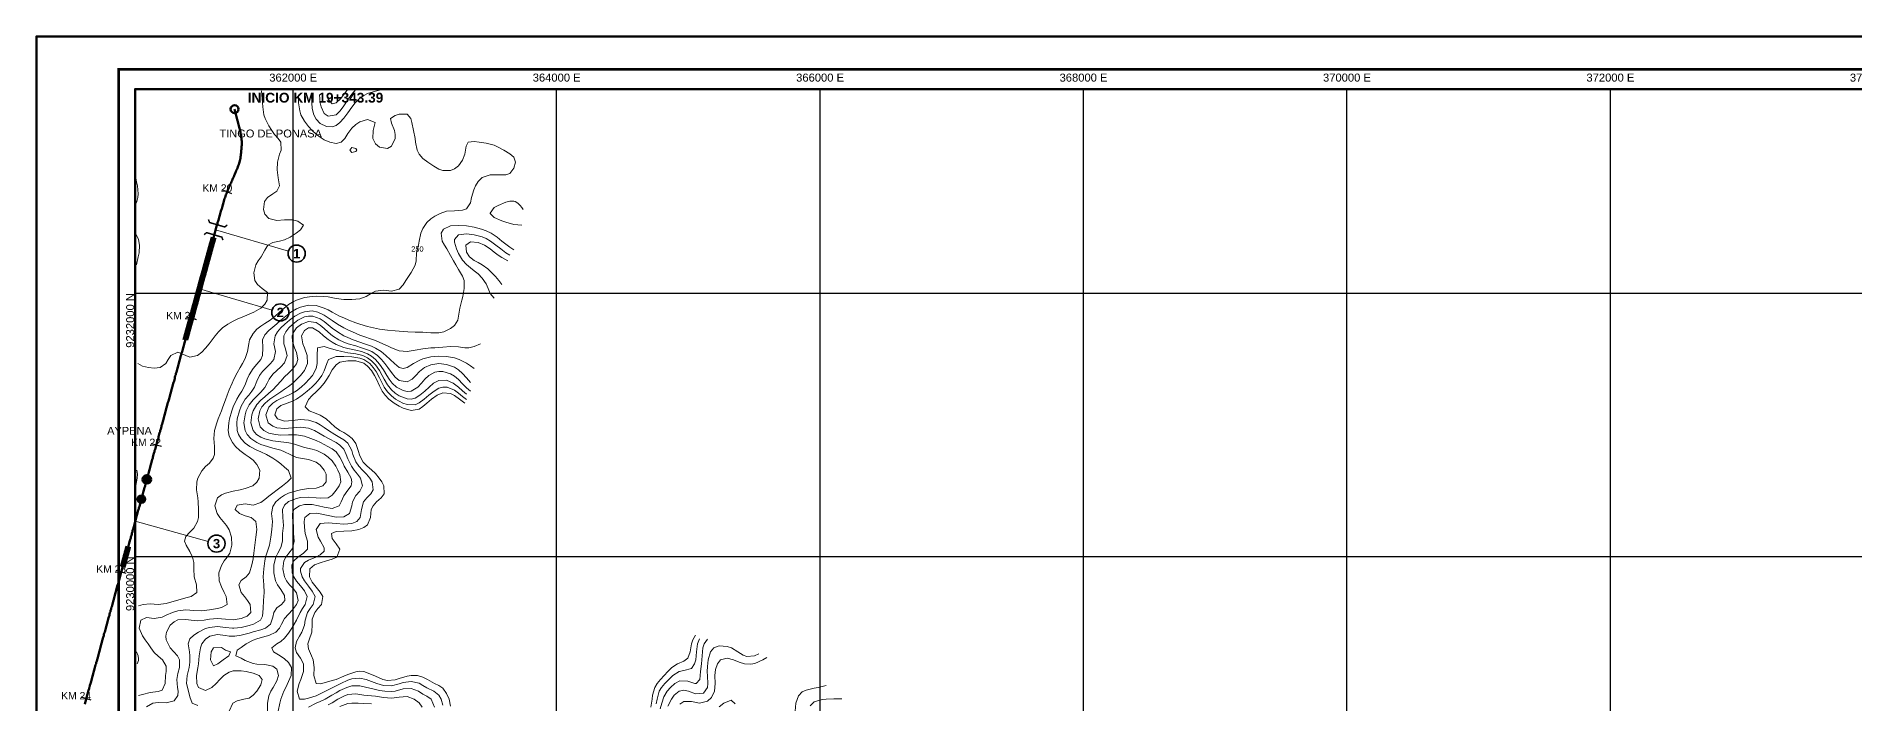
# Model space of a CAD drawing. Header units: metres. Extents: x 360050 to 393690, y 9180000 to 9233950.
# Drawn here: x 360050 to 373854, y 9228881 to 9233950 of the extents above; entities that cross this region are included whole.
import ezdxf
from ezdxf.enums import TextEntityAlignment as Align

# ---------------------------------------------------------------- set-up
doc = ezdxf.new("R2010")
doc.units = ezdxf.units.M
doc.header["$LTSCALE"] = 0.25
for name, color, linetype in [('CUADRICULA', 9, 'CONTINUOUS'), ('LOCALIDADES', 7, 'CONTINUOUS'), ('PROGRESIVAS', 5, 'CONTINUOUS'), ('TEXTOS', 7, 'CONTINUOUS')]:
    doc.layers.add(name, color=color, linetype=linetype)
for name, color, linetype, lineweight in [('CURVAS', 9, 'CONTINUOUS', 9), ('CURVAS-MAESTRAS', 8, 'CONTINUOUS', 18), ('EJE-VIA', 5, 'CONTINUOUS', 60), ('LLAMADAS', 30, 'CONTINUOUS', 18), ('MARCO', 7, 'CONTINUOUS', 50), ('TITULOS', 160, 'CONTINUOUS', 35)]:
    doc.layers.add(name, color=color, linetype=linetype, lineweight=lineweight)
for name, color, linetype, lineweight, true_color in [('R-EROSION', 6, 'CONTINUOUS', 100, 0xdc00dc), ('R-INUNDACION', 150, 'CONTINUOUS', 100, 0x286edc), ('R-PREDIOS', 30, 'CONTINUOUS', 100, 0xe68200)]:
    doc.layers.add(name, color=color, linetype=linetype, lineweight=lineweight, true_color=true_color)
doc.layers.add('R-INTERFERENCIAS', color=3, linetype='CONTINUOUS', true_color=0x00c800)
doc.layers.add('R-PUENTES', color=1, linetype='CONTINUOUS', true_color=0xe60000)
doc.styles.get("Standard").update_dxf_attribs({"font": 'arial.ttf'})
doc.styles.add('TITULOS', font='arialbd.ttf')

msp = doc.modelspace()

# ---------------------------------------------------------------- hatches: boundary and pattern name
at = {"layer": 'R-INTERFERENCIAS'}
h = msp.add_hatch(color=256, dxfattribs=at)
edge = h.paths.add_edge_path()
edge.add_arc((360847, 9230435), 32.5, 0, 360)
at = {"layer": 'R-INUNDACION'}
h = msp.add_hatch(color=256, dxfattribs=at)
edge = h.paths.add_edge_path()
edge.add_arc((360889, 9230585), 32.5, 0, 360)

# ---------------------------------------------------------------- linework, layer by layer
at = {"layer": 'CUADRICULA'}
for p, q in [((362000, 9223300), (362000, 9233550)), ((364000, 9223300), (364000, 9233550)), ((366000, 9223300), (366000, 9233550)), ((368000, 9223300), (368000, 9233550)), ((370000, 9223300), (370000, 9233550)), ((372000, 9223300), (372000, 9233550)), ((360800, 9232000), (375100, 9232000)), ((360800, 9230000), (375100, 9230000))]:
    msp.add_line(p, q, dxfattribs=at)
at = {"layer": 'CURVAS'}
for points in [[(360820, 9231465), (360855, 9231446), (360902, 9231435), (360945, 9231429), (360990, 9231435), (361033, 9231465), (361051, 9231495), (361070, 9231525), (361125, 9231551), (361185, 9231526), (361215, 9231512), (361273, 9231525), (361305, 9231550), (361335, 9231582), (361361, 9231615), (361384, 9231645), (361408, 9231675), (361434, 9231705), (361464, 9231735), (361504, 9231765), (361545, 9231787), (361575, 9231801), (361631, 9231825), (361665, 9231841), (361701, 9231855), (361753, 9231885), (361784, 9231915), (361801, 9231945), (361804, 9232005), (361765, 9232035), (361728, 9232065), (361709, 9232095), (361700, 9232155), (361717, 9232215), (361735, 9232245), (361757, 9232275), (361785, 9232327), (361807, 9232365), (361845, 9232384), (361896, 9232395), (361935, 9232404), (361978, 9232425), (362023, 9232455), (362055, 9232480), (362077, 9232515), (362035, 9232545), (361995, 9232556), (361935, 9232557), (361875, 9232550), (361815, 9232566), (361785, 9232600), (361774, 9232635), (361782, 9232695), (361804, 9232725), (361845, 9232754), (361875, 9232774), (361896, 9232815), (361885, 9232875), (361877, 9232935), (361881, 9232995), (361896, 9233055), (361908, 9233085), (361907, 9233145), (361885, 9233175), (361859, 9233205), (361837, 9233235), (361815, 9233270), (361787, 9233325), (361776, 9233355), (361769, 9233415), (361764, 9233475), (361759, 9233535)], [(362655, 9233542), (362625, 9233533), (362565, 9233515), (362535, 9233501), (362500, 9233475), (362471, 9233445), (362445, 9233413), (362415, 9233369), (362385, 9233329), (362355, 9233296), (362325, 9233273), (362295, 9233262), (362253, 9233265), (362205, 9233289), (362175, 9233322), (362157, 9233355), (362145, 9233402), (362141, 9233445), (362138, 9233505)], [(362475, 9233546), (362445, 9233511), (362420, 9233475), (362400, 9233445), (362380, 9233415), (362355, 9233382), (362325, 9233355), (362265, 9233344), (362235, 9233365), (362211, 9233415), (362205, 9233446), (362199, 9233505)], [(362415, 9233549), (362385, 9233509), (362359, 9233475), (362327, 9233445), (362295, 9233438), (362265, 9233473), (362258, 9233505)], [(360805, 9232875), (360811, 9232845), (360817, 9232815), (360821, 9232785), (360822, 9232755), (360820, 9232725), (360813, 9232695), (360801, 9232665)], [(360825, 9228943), (360855, 9228952), (360915, 9228967), (360975, 9228973), (361005, 9228984), (361027, 9229035), (361031, 9229095), (361035, 9229125), (361035, 9229166), (361008, 9229215), (360975, 9229242), (360945, 9229271), (360918, 9229305), (360898, 9229335), (360877, 9229365), (360855, 9229396), (360831, 9229455), (360844, 9229515), (360885, 9229535), (360945, 9229528), (361005, 9229539), (361035, 9229553), (361083, 9229575), (361125, 9229587), (361185, 9229593), (361245, 9229589), (361305, 9229587), (361365, 9229594), (361425, 9229604), (361455, 9229612), (361499, 9229635), (361490, 9229695), (361475, 9229725), (361455, 9229769), (361437, 9229815), (361435, 9229875), (361455, 9229931), (361477, 9229965), (361499, 9229995), (361518, 9230025), (361534, 9230085), (361531, 9230145), (361515, 9230201), (361494, 9230235), (361469, 9230265), (361443, 9230295), (361422, 9230325), (361404, 9230385), (361424, 9230445), (361455, 9230468), (361485, 9230480), (361545, 9230495), (361596, 9230505), (361635, 9230515), (361694, 9230535), (361725, 9230563), (361741, 9230595), (361746, 9230655), (361725, 9230699), (361695, 9230730), (361665, 9230753), (361634, 9230775), (361594, 9230805), (361562, 9230835), (361538, 9230865), (361515, 9230913), (361506, 9230955), (361510, 9231015), (361517, 9231045), (361535, 9231105), (361545, 9231135), (361572, 9231195), (361589, 9231225), (361609, 9231255), (361635, 9231303), (361651, 9231345), (361665, 9231378), (361695, 9231426), (361725, 9231461), (361753, 9231495), (361768, 9231525), (361769, 9231585), (361767, 9231645), (361785, 9231682), (361815, 9231715), (361845, 9231742), (361875, 9231767), (361907, 9231795), (361943, 9231825), (361983, 9231855), (362025, 9231880), (362055, 9231894), (362115, 9231908), (362175, 9231906), (362235, 9231886), (362265, 9231872), (362295, 9231855), (362352, 9231825), (362385, 9231811), (362421, 9231795), (362475, 9231774), (362505, 9231763), (362565, 9231745), (362609, 9231735), (362655, 9231727), (362715, 9231719), (362775, 9231713), (362835, 9231708), (362871, 9231705), (362925, 9231703), (362985, 9231702), (363045, 9231697), (363105, 9231697), (363143, 9231705), (363195, 9231730), (363225, 9231754), (363251, 9231795), (363255, 9231825), (363264, 9231885), (363281, 9231945), (363289, 9231975), (363299, 9232035), (363297, 9232095), (363285, 9232128), (363255, 9232180), (363234, 9232215), (363217, 9232245), (363195, 9232286), (363167, 9232335), (363148, 9232365), (363132, 9232395), (363123, 9232455), (363142, 9232485), (363195, 9232510), (363255, 9232514), (363315, 9232510), (363375, 9232500), (363430, 9232485), (363465, 9232473), (363503, 9232455), (363549, 9232425), (363585, 9232395), (363615, 9232371), (363645, 9232349), (363675, 9232329)], [(360802, 9232455), (360825, 9232407), (360834, 9232365), (360831, 9232305), (360824, 9232275), (360809, 9232215)], [(363525, 9231961), (363495, 9231996), (363481, 9232035), (363465, 9232070), (363435, 9232114), (363405, 9232145), (363375, 9232169), (363345, 9232191), (363315, 9232216), (363285, 9232251), (363255, 9232301), (363240, 9232335), (363225, 9232387), (363225, 9232407), (363255, 9232442), (363315, 9232449), (363375, 9232443), (363435, 9232428), (363465, 9232415), (363499, 9232395), (363538, 9232365), (363575, 9232335), (363615, 9232306), (363645, 9232288)], [(363585, 9232065), (363561, 9232095), (363536, 9232125), (363509, 9232155), (363477, 9232185), (363435, 9232215), (363405, 9232232), (363375, 9232248), (363339, 9232275), (363315, 9232310), (363310, 9232365), (363345, 9232388), (363405, 9232385), (363453, 9232365), (363495, 9232335), (363525, 9232310), (363555, 9232287), (363585, 9232269), (363630, 9232245)], [(360885, 9228858), (360933, 9228885), (360975, 9228891), (361035, 9228888), (361095, 9228902), (361125, 9228944), (361126, 9228975), (361121, 9229005), (361117, 9229065), (361125, 9229111), (361136, 9229155), (361136, 9229215), (361121, 9229245), (361094, 9229275), (361065, 9229306), (361036, 9229365), (361034, 9229395), (361038, 9229425), (361065, 9229477), (361095, 9229503), (361125, 9229517), (361185, 9229520), (361224, 9229515), (361275, 9229510), (361324, 9229515), (361365, 9229522), (361425, 9229528), (361485, 9229523), (361545, 9229519), (361605, 9229528), (361651, 9229545), (361679, 9229575), (361673, 9229635), (361654, 9229665), (361629, 9229695), (361604, 9229725), (361586, 9229785), (361605, 9229816), (361642, 9229845), (361667, 9229875), (361687, 9229935), (361695, 9229981), (361701, 9230025), (361709, 9230085), (361716, 9230145), (361724, 9230205), (361715, 9230265), (361681, 9230295), (361635, 9230309), (361593, 9230325), (361560, 9230355), (361575, 9230390), (361635, 9230400), (361695, 9230390), (361755, 9230409), (361785, 9230432), (361815, 9230457), (361845, 9230481), (361877, 9230505), (361918, 9230535), (361957, 9230565), (361984, 9230595), (361965, 9230653), (361935, 9230678), (361905, 9230702), (361875, 9230726), (361845, 9230747), (361796, 9230775), (361755, 9230793), (361725, 9230806), (361670, 9230835), (361635, 9230860), (361605, 9230892), (361584, 9230925), (361574, 9230955), (361571, 9231015), (361575, 9231045), (361591, 9231105), (361605, 9231142), (361635, 9231193), (361662, 9231225), (361687, 9231255), (361707, 9231285), (361725, 9231331), (361745, 9231375), (361766, 9231405), (361796, 9231435), (361828, 9231465), (361854, 9231495), (361866, 9231555), (361853, 9231615), (361862, 9231675), (361881, 9231705), (361907, 9231735), (361937, 9231765), (361971, 9231795), (362013, 9231825), (362055, 9231848), (362085, 9231858), (362145, 9231864), (362187, 9231855), (362235, 9231832), (362265, 9231812), (362295, 9231791), (362335, 9231765), (362385, 9231737), (362415, 9231722), (362451, 9231705), (362505, 9231681), (362535, 9231670), (362595, 9231650), (362625, 9231640), (362681, 9231615), (362715, 9231599), (362745, 9231584), (362805, 9231561), (362865, 9231556), (362925, 9231566), (362985, 9231577), (363045, 9231583), (363075, 9231585), (363135, 9231589), (363195, 9231593), (363255, 9231591), (363304, 9231585), (363333, 9231585), (363375, 9231595), (363421, 9231615)], [(361275, 9228868), (361233, 9228885), (361215, 9228934), (361204, 9228975), (361191, 9229035), (361195, 9229095), (361209, 9229155), (361215, 9229196), (361216, 9229245), (361212, 9229275), (361202, 9229335), (361215, 9229374), (361245, 9229402), (361281, 9229425), (361335, 9229451), (361365, 9229461), (361425, 9229468), (361485, 9229460), (361539, 9229455), (361548, 9229455), (361605, 9229461), (361665, 9229475), (361699, 9229485), (361752, 9229515), (361768, 9229545), (361773, 9229605), (361774, 9229665), (361780, 9229725), (361776, 9229785), (361773, 9229845), (361777, 9229905), (361784, 9229965), (361790, 9229995), (361810, 9230055), (361820, 9230085), (361829, 9230145), (361838, 9230205), (361844, 9230265), (361836, 9230325), (361845, 9230378), (361869, 9230415), (361904, 9230445), (361935, 9230464), (361965, 9230479), (362025, 9230499), (362055, 9230505), (362115, 9230515), (362175, 9230519), (362226, 9230535), (362251, 9230565), (362251, 9230625), (362235, 9230656), (362205, 9230692), (362175, 9230716), (362115, 9230736), (362055, 9230745), (362025, 9230752), (361976, 9230775), (361935, 9230795), (361905, 9230807), (361845, 9230823), (361806, 9230835), (361755, 9230851), (361723, 9230865), (361677, 9230895), (361650, 9230925), (361634, 9230955), (361625, 9231015), (361634, 9231075), (361644, 9231105), (361665, 9231150), (361695, 9231188), (361725, 9231217), (361755, 9231247), (361785, 9231283), (361803, 9231315), (361818, 9231345), (361845, 9231384), (361875, 9231413), (361905, 9231439), (361935, 9231470), (361953, 9231525), (361938, 9231585), (361929, 9231615), (361930, 9231675), (361944, 9231705), (361966, 9231735), (361996, 9231765), (362036, 9231795), (362085, 9231819), (362115, 9231825), (362148, 9231825), (362205, 9231804), (362235, 9231783), (362265, 9231758), (362295, 9231734), (362335, 9231705), (362385, 9231676), (362415, 9231663), (362456, 9231645), (362505, 9231628), (362542, 9231615), (362595, 9231597), (362625, 9231582), (362667, 9231555), (362704, 9231525), (362737, 9231495), (362768, 9231465), (362804, 9231435), (362835, 9231427), (362866, 9231435), (362913, 9231465), (362955, 9231488), (362985, 9231500), (363045, 9231516), (363105, 9231521), (363165, 9231519), (363225, 9231508), (363260, 9231495), (363315, 9231467), (363345, 9231448), (363375, 9231426)], [(361515, 9228825), (361541, 9228885), (361575, 9228903), (361626, 9228915), (361665, 9228924), (361696, 9228945), (361725, 9228976), (361755, 9229024), (361764, 9229065), (361742, 9229095), (361695, 9229112), (361642, 9229125), (361605, 9229131), (361545, 9229131), (361515, 9229121), (361474, 9229095), (361443, 9229065), (361415, 9229035), (361383, 9229005), (361335, 9228981), (361281, 9229005), (361268, 9229035), (361265, 9229095), (361275, 9229154), (361280, 9229185), (361286, 9229245), (361295, 9229305), (361306, 9229335), (361335, 9229372), (361368, 9229395), (361425, 9229406), (361485, 9229398), (361515, 9229394), (361557, 9229395), (361605, 9229402), (361665, 9229418), (361695, 9229427), (361755, 9229443), (361790, 9229455), (361827, 9229485), (361845, 9229539), (361854, 9229575), (361875, 9229609), (361910, 9229635), (361937, 9229665), (361935, 9229702), (361905, 9229748), (361880, 9229785), (361866, 9229815), (361853, 9229875), (361853, 9229935), (361867, 9229995), (361882, 9230025), (361905, 9230067), (361918, 9230115), (361919, 9230175), (361925, 9230235), (361921, 9230295), (361918, 9230355), (361935, 9230390), (361965, 9230416), (362025, 9230440), (362055, 9230446), (362115, 9230450), (362173, 9230445), (362205, 9230441), (362265, 9230444), (362295, 9230466), (362325, 9230503), (362348, 9230535), (362362, 9230565), (362355, 9230621), (362339, 9230655), (362323, 9230685), (362295, 9230725), (362265, 9230754), (362235, 9230776), (362179, 9230805), (362145, 9230815), (362085, 9230828), (362055, 9230838), (361995, 9230858), (361952, 9230865), (361905, 9230869), (361845, 9230877), (361785, 9230892), (361755, 9230905), (361722, 9230925), (361695, 9230956), (361679, 9231015), (361686, 9231075), (361696, 9231105), (361725, 9231154), (361755, 9231186), (361785, 9231213), (361815, 9231239), (361845, 9231266), (361875, 9231297), (361905, 9231331), (361935, 9231364), (361965, 9231392), (361995, 9231422), (362025, 9231463), (362034, 9231495), (362025, 9231548), (362011, 9231585), (361995, 9231631), (361993, 9231675), (362004, 9231705), (362026, 9231735), (362062, 9231765), (362115, 9231785), (362175, 9231776), (362205, 9231757), (362235, 9231732), (362265, 9231704), (362299, 9231675), (362347, 9231645), (362385, 9231628), (362417, 9231615), (362475, 9231598), (362519, 9231585), (362565, 9231570), (362596, 9231555), (362640, 9231525), (362671, 9231495), (362696, 9231465), (362718, 9231435), (362745, 9231396), (362775, 9231360), (362805, 9231337), (362865, 9231327), (362902, 9231345), (362932, 9231375), (362959, 9231405), (362997, 9231435), (363045, 9231456), (363105, 9231464), (363165, 9231458), (363225, 9231436), (363255, 9231417), (363285, 9231390), (363315, 9231355), (363345, 9231322)], [(361887, 9228825), (361899, 9228885), (361905, 9228915), (361928, 9228975), (361943, 9229005), (361965, 9229049), (361984, 9229095), (361988, 9229155), (361965, 9229194), (361935, 9229223), (361902, 9229245), (361851, 9229275), (361838, 9229305), (361875, 9229335), (361905, 9229353), (361935, 9229379), (361965, 9229417), (361989, 9229455), (362008, 9229485), (362025, 9229516), (362053, 9229575), (362070, 9229605), (362090, 9229635), (362107, 9229695), (362085, 9229739), (362055, 9229776), (362025, 9229813), (362004, 9229845), (361992, 9229875), (361989, 9229935), (362004, 9229965), (362035, 9229995), (362078, 9230025), (362109, 9230055), (362108, 9230115), (362091, 9230175), (362085, 9230222), (362083, 9230265), (362089, 9230295), (362126, 9230325), (362175, 9230329), (362205, 9230324), (362265, 9230310), (362325, 9230298), (362385, 9230300), (362428, 9230325), (362445, 9230385), (362450, 9230415), (362475, 9230462), (362505, 9230496), (362526, 9230535), (362510, 9230595), (362489, 9230625), (362464, 9230655), (362443, 9230685), (362415, 9230742), (362403, 9230775), (362385, 9230814), (362355, 9230846), (362325, 9230865), (362268, 9230895), (362235, 9230914), (362205, 9230932), (362161, 9230955), (362115, 9230973), (362055, 9230982), (361995, 9230976), (361935, 9230971), (361875, 9230977), (361845, 9230988), (361810, 9231015), (361793, 9231075), (361815, 9231133), (361845, 9231164), (361875, 9231183), (361905, 9231198), (361965, 9231224), (361995, 9231240), (362025, 9231258), (362061, 9231285), (362094, 9231315), (362122, 9231345), (362147, 9231375), (362175, 9231426), (362183, 9231465), (362182, 9231525), (362185, 9231585), (362235, 9231595), (362266, 9231585), (362325, 9231566), (362369, 9231555), (362415, 9231547), (362475, 9231538), (362528, 9231525), (362565, 9231508), (362595, 9231486), (362625, 9231454), (362655, 9231411), (362676, 9231375), (362691, 9231345), (362715, 9231303), (362745, 9231266), (362775, 9231240), (362805, 9231220), (362865, 9231196), (362895, 9231194), (362925, 9231202), (362962, 9231225), (362998, 9231255), (363031, 9231285), (363066, 9231315), (363105, 9231337), (363165, 9231339), (363215, 9231315), (363254, 9231285), (363285, 9231257), (363315, 9231232)], [(363135, 9228869), (363124, 9228915), (363105, 9228946), (363067, 9228975), (363015, 9229002), (362985, 9229020), (362955, 9229036), (362895, 9229050), (362835, 9229041), (362805, 9229031), (362745, 9229016), (362685, 9229020), (362635, 9229035), (362595, 9229050), (362555, 9229065), (362505, 9229076), (362445, 9229070), (362415, 9229060), (362361, 9229035), (362325, 9229017), (362295, 9229002), (362244, 9228975), (362205, 9228955), (362175, 9228942), (362115, 9228923), (362085, 9228915), (362047, 9228915), (362030, 9228975), (362046, 9229035), (362057, 9229065), (362078, 9229125), (362077, 9229185), (362055, 9229226), (362025, 9229269), (362014, 9229305), (362025, 9229353), (362047, 9229395), (362065, 9229425), (362085, 9229478), (362091, 9229515), (362109, 9229575), (362129, 9229605), (362152, 9229635), (362167, 9229695), (362145, 9229736), (362115, 9229775), (362085, 9229815), (362067, 9229845), (362055, 9229888), (362055, 9229909), (362085, 9229953), (362115, 9229972), (362172, 9229995), (362205, 9230011), (362235, 9230039), (362235, 9230064), (362206, 9230115), (362189, 9230145), (362175, 9230204), (362175, 9230205), (362205, 9230251), (362265, 9230256), (362325, 9230249), (362385, 9230244), (362445, 9230251), (362482, 9230265), (362508, 9230295), (362518, 9230355), (362533, 9230415), (362558, 9230445), (362589, 9230475), (362607, 9230505), (362599, 9230565), (362581, 9230595), (362557, 9230625), (362527, 9230655), (362498, 9230685), (362475, 9230717), (362453, 9230775), (362445, 9230805), (362415, 9230861), (362385, 9230886), (362355, 9230904), (362315, 9230925), (362268, 9230955), (362235, 9230980), (362205, 9231000), (362175, 9231016), (362115, 9231035), (362055, 9231040), (361995, 9231031), (361935, 9231026), (361880, 9231045), (361861, 9231075), (361875, 9231122), (361905, 9231145), (361955, 9231165), (361995, 9231179), (362025, 9231195), (362067, 9231225), (362106, 9231255), (362141, 9231285), (362172, 9231315), (362197, 9231345), (362218, 9231375), (362235, 9231409), (362254, 9231465), (362268, 9231495), (362325, 9231518), (362385, 9231518), (362445, 9231515), (362505, 9231506), (362536, 9231495), (362581, 9231465), (362608, 9231435), (362629, 9231405), (362655, 9231356), (362675, 9231315), (362691, 9231285), (362715, 9231250), (362745, 9231220), (362777, 9231195), (362831, 9231165), (362865, 9231153), (362925, 9231152), (362955, 9231166), (362993, 9231195), (363029, 9231225), (363069, 9231255), (363105, 9231277), (363135, 9231286), (363170, 9231285), (363225, 9231262), (363255, 9231240), (363285, 9231215), (363315, 9231192)], [(363195, 9228863), (363184, 9228915), (363165, 9228959), (363135, 9228998), (363105, 9229019), (363073, 9229035), (363020, 9229065), (362985, 9229083), (362943, 9229095), (362895, 9229096), (362865, 9229091), (362805, 9229072), (362775, 9229063), (362715, 9229057), (362681, 9229065), (362625, 9229089), (362595, 9229104), (362537, 9229125), (362505, 9229128), (362475, 9229124), (362415, 9229104), (362385, 9229091), (362325, 9229066), (362295, 9229056), (362235, 9229040), (362205, 9229033), (362173, 9229035), (362156, 9229095), (362160, 9229155), (362152, 9229215), (362139, 9229245), (362115, 9229299), (362112, 9229335), (362121, 9229365), (362141, 9229425), (362143, 9229485), (362145, 9229523), (362164, 9229575), (362188, 9229605), (362214, 9229635), (362226, 9229695), (362205, 9229729), (362175, 9229765), (362145, 9229805), (362123, 9229845), (362126, 9229905), (362161, 9229935), (362205, 9229952), (362253, 9229965), (362295, 9229979), (362330, 9229995), (362353, 9230055), (362325, 9230095), (362295, 9230135), (362290, 9230175), (362325, 9230189), (362385, 9230192), (362445, 9230195), (362499, 9230205), (362535, 9230219), (362565, 9230240), (362588, 9230295), (362593, 9230355), (362606, 9230385), (362633, 9230415), (362668, 9230445), (362691, 9230475), (362687, 9230535), (362672, 9230565), (362652, 9230595), (362625, 9230629), (362595, 9230657), (362561, 9230685), (362531, 9230715), (362505, 9230763), (362494, 9230805), (362475, 9230858), (362447, 9230895), (362415, 9230921), (362385, 9230940), (362355, 9230957), (362316, 9230985), (362283, 9231015), (362251, 9231045), (362205, 9231073), (362175, 9231085), (362122, 9231105), (362090, 9231135), (362115, 9231191), (362145, 9231222), (362175, 9231249), (362205, 9231279), (362235, 9231315), (362255, 9231345), (362272, 9231375), (362295, 9231417), (362325, 9231456), (362355, 9231474), (362415, 9231486), (362475, 9231486), (362535, 9231467), (362565, 9231446), (362595, 9231412), (362618, 9231375), (362633, 9231345), (362655, 9231296), (362676, 9231255), (362698, 9231225), (362727, 9231195), (362766, 9231165), (362805, 9231141), (362835, 9231127), (362895, 9231109), (362955, 9231119), (362985, 9231139), (363015, 9231165), (363050, 9231195), (363094, 9231225), (363135, 9231242), (363195, 9231237), (363225, 9231222), (363263, 9231195), (363303, 9231165)], [(360804, 9230535), (360810, 9230565), (360815, 9230595), (360818, 9230625), (360813, 9230655)], [(365055, 9229401), (365034, 9229365), (365023, 9229335), (365013, 9229275), (364995, 9229227), (364965, 9229205), (364917, 9229185), (364875, 9229157), (364845, 9229126), (364817, 9229095), (364788, 9229065), (364763, 9229035), (364745, 9229005), (364728, 9228945), (364724, 9228915), (364714, 9228855)], [(365085, 9229374), (365069, 9229335), (365061, 9229275), (365056, 9229215), (365046, 9229185), (365025, 9229149), (364965, 9229133), (364931, 9229125), (364883, 9229095), (364851, 9229065), (364822, 9229035), (364796, 9229005), (364779, 9228975), (364762, 9228915), (364755, 9228881)], [(365145, 9229372), (365120, 9229335), (365111, 9229305), (365104, 9229245), (365099, 9229185), (365092, 9229125), (365086, 9229065), (365058, 9229035), (365050, 9229035), (364995, 9229051), (364935, 9229055), (364898, 9229035), (364864, 9229005), (364838, 9228975), (364815, 9228934), (364799, 9228885), (364785, 9228842)], [(365595, 9229233), (365565, 9229214), (365505, 9229187), (365475, 9229181), (365426, 9229185), (365385, 9229197), (365342, 9229215), (365295, 9229227), (365245, 9229215), (365220, 9229185), (365205, 9229142), (365201, 9229095), (365204, 9229035), (365199, 9228975), (365175, 9228927), (365145, 9228900), (365085, 9228885), (365025, 9228898), (364965, 9228899), (364935, 9228877)], [(363073, 9228855), (363048, 9228915), (363015, 9228937), (362985, 9228954), (362950, 9228975), (362895, 9228997), (362835, 9228993), (362775, 9228977), (362745, 9228973), (362695, 9228975), (362655, 9228982), (362595, 9228996), (362560, 9229005), (362505, 9229018), (362445, 9229017), (362406, 9229005), (362355, 9228981), (362325, 9228964), (362293, 9228945), (362242, 9228915), (362205, 9228897), (362175, 9228884), (362116, 9228855)], [(365812, 9228825), (365816, 9228885), (365835, 9228942), (365865, 9228970), (365895, 9228983), (365955, 9228998), (365986, 9229005), (366045, 9229019)], [(362595, 9228880), (362535, 9228882), (362494, 9228885), (362445, 9228886), (362415, 9228882), (362355, 9228860)], [(365355, 9228879), (365325, 9228909), (365270, 9228885), (365235, 9228856)]]:
    msp.add_lwpolyline(points, dxfattribs=at)
at = {"layer": 'CURVAS-MAESTRAS'}
for points in [[(360825, 9229625), (360860, 9229635), (360915, 9229639), (360975, 9229635), (361035, 9229643), (361095, 9229659), (361125, 9229667), (361185, 9229684), (361225, 9229695), (361268, 9229725), (361266, 9229785), (361248, 9229845), (361246, 9229905), (361245, 9229954), (361235, 9229995), (361215, 9230037), (361187, 9230085), (361175, 9230115), (361185, 9230152), (361215, 9230183), (361245, 9230214), (361274, 9230265), (361281, 9230295), (361282, 9230355), (361278, 9230415), (361275, 9230445), (361267, 9230505), (361269, 9230565), (361276, 9230595), (361305, 9230651), (361335, 9230682), (361365, 9230708), (361392, 9230745), (361402, 9230775), (361402, 9230835), (361398, 9230895), (361403, 9230955), (361421, 9231015), (361431, 9231045), (361455, 9231105), (361465, 9231135), (361485, 9231189), (361498, 9231225), (361515, 9231264), (361537, 9231315), (361550, 9231345), (361575, 9231395), (361597, 9231435), (361614, 9231465), (361635, 9231502), (361653, 9231555), (361662, 9231615), (361669, 9231645), (361695, 9231692), (361725, 9231725), (361755, 9231748), (361785, 9231768), (361824, 9231795), (361863, 9231825), (361897, 9231855), (361931, 9231885), (361965, 9231912), (361995, 9231932), (362025, 9231947), (362085, 9231967), (362145, 9231974), (362175, 9231976), (362233, 9231975), (362265, 9231972), (362325, 9231960), (362385, 9231952), (362445, 9231951), (362505, 9231955), (362554, 9231975), (362595, 9231999), (362625, 9232015), (362685, 9232023), (362745, 9232014), (362805, 9232029), (362835, 9232063), (362855, 9232095), (362874, 9232125), (362895, 9232157), (362925, 9232211), (362933, 9232245), (362937, 9232305), (362950, 9232365), (362956, 9232395), (362968, 9232455), (362985, 9232491), (363015, 9232535), (363045, 9232563), (363075, 9232585), (363116, 9232605), (363165, 9232622), (363225, 9232625), (363285, 9232629), (363315, 9232639), (363345, 9232685), (363354, 9232725), (363371, 9232785), (363384, 9232815), (363405, 9232848), (363435, 9232878), (363495, 9232899), (363555, 9232898), (363615, 9232899), (363645, 9232908), (363675, 9232949), (363688, 9232995), (363675, 9233032), (363645, 9233058), (363599, 9233085), (363555, 9233109), (363525, 9233123), (363465, 9233139), (363413, 9233145), (363375, 9233151), (363327, 9233145), (363312, 9233115), (363304, 9233055), (363285, 9233009), (363255, 9232966), (363225, 9232944), (363195, 9232931), (363135, 9232930), (363105, 9232941), (363067, 9232965), (363021, 9232995), (362985, 9233022), (362956, 9233055), (362940, 9233085), (362928, 9233145), (362925, 9233175), (362913, 9233235), (362901, 9233295), (362894, 9233325), (362865, 9233359), (362805, 9233359), (362775, 9233349), (362738, 9233325), (362745, 9233291), (362769, 9233235), (362775, 9233205), (362775, 9233174), (362746, 9233115), (362715, 9233099), (362655, 9233108), (362625, 9233134), (362604, 9233175), (362607, 9233235), (362623, 9233295), (362565, 9233318), (362505, 9233301), (362475, 9233281), (362445, 9233252), (362415, 9233213), (362392, 9233175), (362364, 9233145), (362325, 9233137), (362279, 9233145), (362235, 9233164), (362205, 9233184), (362175, 9233207), (362143, 9233235), (362115, 9233265), (362085, 9233306), (362059, 9233355), (362050, 9233385), (362040, 9233445), (362041, 9233505)], [(362445, 9233105), (362475, 9233098), (362482, 9233085), (362475, 9233076), (362445, 9233068), (362430, 9233085), (362445, 9233105)], [(363645, 9232698), (363615, 9232690), (363555, 9232666), (363525, 9232649), (363495, 9232607), (363495, 9232605), (363526, 9232575), (363585, 9232548), (363615, 9232538), (363675, 9232520), (363735, 9232517)], [(363746, 9232635), (363735, 9232651), (363723, 9232665), (363705, 9232684), (363684, 9232695), (363675, 9232698), (363645, 9232698)], [(361804, 9228825), (361806, 9228885), (361815, 9228941), (361830, 9228975), (361848, 9229005), (361875, 9229055), (361888, 9229095), (361875, 9229143), (361845, 9229166), (361785, 9229178), (361725, 9229181), (361695, 9229186), (361635, 9229210), (361605, 9229228), (361565, 9229245), (361575, 9229287), (361605, 9229309), (361643, 9229335), (361695, 9229363), (361725, 9229374), (361785, 9229391), (361815, 9229400), (361868, 9229425), (361896, 9229455), (361912, 9229485), (361935, 9229528), (361965, 9229562), (361995, 9229595), (362024, 9229635), (362037, 9229665), (362025, 9229724), (361999, 9229755), (361971, 9229785), (361949, 9229815), (361934, 9229845), (361921, 9229905), (361928, 9229965), (361944, 9229995), (361968, 9230025), (361995, 9230061), (362008, 9230115), (362003, 9230175), (362001, 9230235), (361995, 9230293), (361994, 9230325), (362005, 9230355), (362048, 9230385), (362085, 9230393), (362145, 9230394), (362191, 9230385), (362235, 9230374), (362295, 9230363), (362350, 9230385), (362364, 9230415), (362385, 9230461), (362415, 9230502), (362439, 9230535), (362446, 9230565), (362439, 9230595), (362415, 9230639), (362388, 9230685), (362373, 9230715), (362355, 9230753), (362325, 9230793), (362295, 9230816), (362262, 9230835), (362206, 9230865), (362175, 9230879), (362134, 9230895), (362085, 9230913), (362025, 9230924), (361965, 9230922), (361905, 9230921), (361866, 9230925), (361815, 9230937), (361777, 9230955), (361748, 9230985), (361735, 9231045), (361747, 9231105), (361763, 9231135), (361788, 9231165), (361823, 9231195), (361867, 9231225), (361905, 9231249), (361935, 9231269), (361965, 9231290), (361997, 9231315), (362028, 9231345), (362056, 9231375), (362085, 9231411), (362109, 9231465), (362106, 9231525), (362085, 9231584), (362072, 9231615), (362062, 9231675), (362085, 9231716), (362115, 9231735), (362147, 9231735), (362198, 9231705), (362231, 9231675), (362265, 9231647), (362295, 9231626), (362325, 9231610), (362385, 9231587), (362415, 9231579), (362475, 9231566), (362518, 9231555), (362565, 9231538), (362595, 9231521), (362625, 9231495), (362655, 9231461), (362685, 9231418), (362711, 9231375), (362729, 9231345), (362752, 9231315), (362785, 9231285), (362835, 9231259), (362865, 9231252), (362896, 9231255), (362946, 9231285), (362975, 9231315), (363000, 9231345), (363030, 9231375), (363075, 9231399), (363105, 9231405), (363135, 9231404), (363195, 9231387), (363225, 9231369), (363255, 9231343), (363285, 9231311), (363315, 9231281), (363346, 9231255)], [(361395, 9229305), (361455, 9229307), (361485, 9229288), (361524, 9229275), (361510, 9229245), (361467, 9229215), (361428, 9229185), (361395, 9229169), (361371, 9229215), (361378, 9229275), (361395, 9229305)], [(365535, 9229261), (365502, 9229245), (365445, 9229239), (365415, 9229250), (365375, 9229275), (365328, 9229305), (365295, 9229316), (365235, 9229320), (365193, 9229305), (365167, 9229275), (365151, 9229215), (365145, 9229164), (365143, 9229125), (365145, 9229091), (365149, 9229035), (365145, 9229004), (365115, 9228960), (365055, 9228955), (365000, 9228975), (364965, 9228983), (364930, 9228975), (364892, 9228945), (364871, 9228915), (364845, 9228862)], [(360815, 9229185), (360825, 9229210), (360826, 9229215), (360825, 9229222), (360822, 9229245), (360811, 9229275)], [(362980, 9228855), (362955, 9228887), (362918, 9228915), (362865, 9228936), (362805, 9228931), (362745, 9228923), (362685, 9228928), (362625, 9228937), (362565, 9228944), (362535, 9228947), (362475, 9228956), (362415, 9228950), (362385, 9228938), (362340, 9228915), (362295, 9228888), (362265, 9228872)], [(365925, 9228864), (365955, 9228894), (366015, 9228913), (366045, 9228916), (366105, 9228917), (366165, 9228917)]]:
    msp.add_lwpolyline(points, dxfattribs=at)
at = {"layer": 'EJE-VIA'}
msp.add_lwpolyline([(361555, 9233397), (361558, 9233387), (361560, 9233378), (361563, 9233368), (361565, 9233358), (361568, 9233349), (361570, 9233339), (361572, 9233329), (361574, 9233319), (361577, 9233310), (361580, 9233300), (361582, 9233290), (361585, 9233281), (361587, 9233271), (361590, 9233261), (361592, 9233252), (361595, 9233243), (361597, 9233233), (361599, 9233223), (361601, 9233213), (361603, 9233204), (361605, 9233194), (361606, 9233184), (361607, 9233174), (361608, 9233164), (361609, 9233154), (361609, 9233144), (361609, 9233134), (361609, 9233124), (361608, 9233114), (361608, 9233104), (361607, 9233094), (361606, 9233084), (361605, 9233074), (361604, 9233064), (361603, 9233054), (361602, 9233044), (361600, 9233035), (361599, 9233025), (361597, 9233015), (361594, 9233005), (361592, 9232995), (361589, 9232986), (361586, 9232976), (361583, 9232967), (361579, 9232958), (361576, 9232948), (361572, 9232939), (361568, 9232930), (361564, 9232921), (361560, 9232911), (361556, 9232902), (361552, 9232893), (361548, 9232884), (361544, 9232875), (361540, 9232866), (361536, 9232856), (361532, 9232847), (361528, 9232838), (361524, 9232829), (361520, 9232820), (361516, 9232810), (361512, 9232801), (361508, 9232792), (361504, 9232783), (361501, 9232774), (361497, 9232764), (361493, 9232755), (361489, 9232746), (361486, 9232736), (361483, 9232727), (361479, 9232718), (361476, 9232708), (361473, 9232699), (361470, 9232689), (361468, 9232679), (361465, 9232670), (361463, 9232660), (361460, 9232650), (361457, 9232641), (361454, 9232631), (361451, 9232622), (361448, 9232612), (361446, 9232602), (361443, 9232593), (361440, 9232583), (361437, 9232574), (361435, 9232564), (361432, 9232554), (361429, 9232545), (361426, 9232535), (361424, 9232526), (361421, 9232516), (361418, 9232506), (361416, 9232497), (361413, 9232487), (361411, 9232477), (361408, 9232468), (361405, 9232458), (361402, 9232448), (361400, 9232439), (361397, 9232429), (361395, 9232419), (361392, 9232410), (361390, 9232400), (361387, 9232390), (361384, 9232381), (361381, 9232371), (361379, 9232362), (361376, 9232352), (361373, 9232342), (361371, 9232333), (361368, 9232323), (361365, 9232313), (361363, 9232304), (361360, 9232295), (361358, 9232285), (361355, 9232275), (361352, 9232266), (361350, 9232256), (361347, 9232247), (361344, 9232237), (361342, 9232227), (361339, 9232218), (361336, 9232208), (361334, 9232198), (361331, 9232189), (361329, 9232179), (361326, 9232169), (361323, 9232160), (361321, 9232150), (361318, 9232141), (361315, 9232131), (361312, 9232121), (361309, 9232112), (361307, 9232102), (361304, 9232092), (361301, 9232083), (361299, 9232073), (361296, 9232064), (361294, 9232054), (361291, 9232044), (361289, 9232034), (361286, 9232025), (361283, 9232015), (361280, 9232006), (361278, 9231996), (361275, 9231986), (361272, 9231977), (361270, 9231967), (361267, 9231957), (361265, 9231948), (361262, 9231939), (361260, 9231929), (361257, 9231919), (361254, 9231910), (361251, 9231900), (361249, 9231891), (361246, 9231881), (361243, 9231871), (361241, 9231862), (361239, 9231852), (361236, 9231842), (361233, 9231833), (361231, 9231823), (361228, 9231813), (361225, 9231804), (361222, 9231794), (361220, 9231784), (361217, 9231775), (361214, 9231765), (361211, 9231756), (361209, 9231746), (361206, 9231736), (361203, 9231727), (361201, 9231717), (361198, 9231708), (361196, 9231698), (361193, 9231688), (361190, 9231678), (361188, 9231669), (361185, 9231659), (361182, 9231650), (361180, 9231640), (361177, 9231630), (361174, 9231621), (361172, 9231611), (361169, 9231602), (361167, 9231592), (361164, 9231583), (361161, 9231573), (361159, 9231563), (361156, 9231554), (361153, 9231544), (361151, 9231535), (361148, 9231525), (361145, 9231515), (361142, 9231506), (361140, 9231496), (361137, 9231486), (361135, 9231477), (361132, 9231467), (361130, 9231457), (361127, 9231448), (361124, 9231438), (361121, 9231429), (361119, 9231419), (361116, 9231409), (361113, 9231400), (361110, 9231390), (361108, 9231380), (361105, 9231371), (361102, 9231361), (361100, 9231351), (361098, 9231342), (361095, 9231332), (361092, 9231322), (361089, 9231313), (361087, 9231303), (361084, 9231294), (361081, 9231284), (361079, 9231274), (361076, 9231265), (361073, 9231255), (361071, 9231245), (361068, 9231236), (361066, 9231226), (361063, 9231216), (361060, 9231207), (361058, 9231197), (361055, 9231188), (361052, 9231178), (361049, 9231168), (361046, 9231159), (361044, 9231149), (361041, 9231139), (361039, 9231130), (361036, 9231120), (361034, 9231110), (361031, 9231101), (361029, 9231091), (361026, 9231081), (361023, 9231072), (361020, 9231062), (361017, 9231053), (361015, 9231043), (361012, 9231033), (361009, 9231024), (361007, 9231014), (361004, 9231004), (361001, 9230995), (360999, 9230986), (360997, 9230976), (360994, 9230966), (360991, 9230957), (360989, 9230947), (360986, 9230938), (360983, 9230928), (360980, 9230918), (360978, 9230909), (360976, 9230899), (360973, 9230889), (360970, 9230880), (360968, 9230870), (360965, 9230860), (360962, 9230851), (360959, 9230841), (360957, 9230832), (360954, 9230822), (360951, 9230812), (360948, 9230803), (360946, 9230793), (360943, 9230783), (360940, 9230774), (360938, 9230764), (360935, 9230754), (360933, 9230745), (360930, 9230735), (360927, 9230725), (360925, 9230716), (360922, 9230706), (360919, 9230697), (360917, 9230687), (360914, 9230677), (360911, 9230668), (360909, 9230658), (360906, 9230649), (360904, 9230639), (360901, 9230630), (360898, 9230620), (360896, 9230610), (360893, 9230601), (360890, 9230591), (360888, 9230581), (360885, 9230572), (360882, 9230562), (360880, 9230552), (360877, 9230543), (360875, 9230533), (360872, 9230524), (360869, 9230514), (360867, 9230504), (360864, 9230495), (360861, 9230485), (360858, 9230476), (360856, 9230466), (360853, 9230456), (360850, 9230447), (360848, 9230437), (360845, 9230427), (360842, 9230418), (360840, 9230408), (360837, 9230398), (360835, 9230389), (360832, 9230379), (360829, 9230369), (360827, 9230360), (360824, 9230350), (360821, 9230341), (360818, 9230331), (360816, 9230321), (360813, 9230312), (360810, 9230303), (360808, 9230293), (360806, 9230283), (360803, 9230274), (360800, 9230264), (360798, 9230254), (360795, 9230245), (360792, 9230235), (360790, 9230225), (360787, 9230216), (360784, 9230206), (360781, 9230197), (360779, 9230187), (360776, 9230177), (360774, 9230168), (360771, 9230158), (360768, 9230148), (360766, 9230139), (360763, 9230129), (360760, 9230119), (360757, 9230110), (360755, 9230100), (360752, 9230091), (360749, 9230081), (360747, 9230071), (360744, 9230062), (360742, 9230052), (360739, 9230042), (360736, 9230033), (360734, 9230023), (360731, 9230013), (360728, 9230004), (360726, 9229994), (360723, 9229985), (360720, 9229975), (360718, 9229965), (360715, 9229956), (360713, 9229946), (360710, 9229936), (360707, 9229927), (360705, 9229917), (360702, 9229907), (360699, 9229898), (360696, 9229888), (360694, 9229879), (360691, 9229869), (360688, 9229859), (360686, 9229850), (360683, 9229840), (360681, 9229830), (360678, 9229821), (360675, 9229811), (360673, 9229801), (360670, 9229792), (360667, 9229782), (360664, 9229773), (360662, 9229763), (360659, 9229753), (360656, 9229744), (360654, 9229734), (360651, 9229724), (360648, 9229715), (360646, 9229705), (360643, 9229695), (360641, 9229686), (360638, 9229676), (360635, 9229666), (360633, 9229657), (360630, 9229647), (360627, 9229638), (360625, 9229628), (360622, 9229618), (360619, 9229609), (360617, 9229599), (360614, 9229589), (360612, 9229580), (360609, 9229570), (360606, 9229560), (360604, 9229551), (360601, 9229541), (360598, 9229532), (360595, 9229522), (360593, 9229512), (360590, 9229503), (360587, 9229493), (360585, 9229483), (360582, 9229474), (360580, 9229464), (360577, 9229454), (360574, 9229445), (360572, 9229435), (360569, 9229425), (360566, 9229416), (360563, 9229406), (360561, 9229397), (360558, 9229387), (360555, 9229377), (360553, 9229368), (360550, 9229358), (360547, 9229349), (360545, 9229339), (360542, 9229330), (360540, 9229320), (360537, 9229310), (360534, 9229301), (360532, 9229291), (360529, 9229281), (360526, 9229272), (360524, 9229262), (360521, 9229253), (360519, 9229243), (360516, 9229233), (360513, 9229224), (360511, 9229214), (360508, 9229204), (360505, 9229195), (360503, 9229185), (360500, 9229176), (360497, 9229166), (360494, 9229156), (360492, 9229147), (360489, 9229137), (360486, 9229127), (360484, 9229118), (360481, 9229108), (360479, 9229098), (360476, 9229089), (360473, 9229079), (360471, 9229069), (360468, 9229060), (360465, 9229050), (360463, 9229041), (360460, 9229031), (360457, 9229021), (360455, 9229012), (360452, 9229003), (360450, 9228993), (360447, 9228983), (360444, 9228974), (360442, 9228964), (360439, 9228954), (360436, 9228945), (360434, 9228935), (360431, 9228925), (360428, 9228916), (360425, 9228906), (360423, 9228897), (360420, 9228887), (360418, 9228877)], dxfattribs=at)
msp.add_circle((361555, 9233397), 30, dxfattribs=at)
at = {"layer": 'LLAMADAS'}
for p, q in [((361411, 9232481), (361963, 9232318)), ((361288, 9232033), (361840, 9231871)), ((360801, 9230267), (361355, 9230114))]:
    msp.add_line(p, q, dxfattribs=at)
at = {"layer": 'MARCO'}
for points in [[(360050, 9219100), (381075, 9219100), (381075, 9233950), (360050, 9233950)], [(360800, 9223300), (375100, 9223300), (375100, 9233550), (360800, 9233550)]]:
    msp.add_lwpolyline(points, close=True, dxfattribs=at)
at = {"layer": 'MARCO', "const_width": 20}
msp.add_lwpolyline([(360675, 9219350), (380825, 9219350), (380825, 9233700), (360675, 9233700)], close=True, dxfattribs=at)
at = {"layer": 'PROGRESIVAS'}
for p, q in [((361535, 9232753), (361461, 9232783)), ((361265, 9231796), (361188, 9231818)), ((360999, 9230834), (360922, 9230855)), ((360733, 9229871), (360656, 9229893)), ((360467, 9228908), (360391, 9228930))]:
    msp.add_line(p, q, dxfattribs=at)
at = {"layer": 'R-EROSION', "const_width": 45}
msp.add_lwpolyline([(361402, 9232445), (361401, 9232442)], dxfattribs=at)
at = {"layer": 'R-INTERFERENCIAS'}
msp.add_circle((360847, 9230435), 32.5, dxfattribs=at)
at = {"layer": 'R-INUNDACION', "const_width": 45}
for points in [[(361396, 9232423), (361395, 9232419), (361392, 9232410), (361390, 9232400), (361387, 9232390), (361384, 9232381), (361381, 9232371), (361379, 9232362), (361376, 9232352), (361373, 9232342), (361371, 9232333), (361368, 9232323), (361365, 9232313), (361363, 9232304), (361360, 9232295), (361358, 9232285), (361355, 9232275), (361352, 9232266), (361350, 9232256), (361347, 9232247), (361344, 9232237), (361342, 9232227), (361339, 9232218), (361336, 9232208), (361334, 9232198), (361331, 9232189), (361329, 9232179), (361326, 9232169), (361323, 9232160), (361321, 9232150), (361318, 9232141), (361315, 9232131), (361312, 9232121), (361309, 9232112), (361307, 9232102), (361304, 9232092), (361301, 9232083), (361299, 9232073), (361296, 9232064), (361294, 9232054), (361291, 9232044), (361289, 9232034), (361286, 9232025), (361283, 9232015), (361280, 9232006), (361278, 9231996), (361275, 9231986), (361272, 9231977), (361270, 9231967), (361267, 9231957), (361265, 9231948), (361262, 9231939), (361260, 9231929), (361257, 9231919), (361254, 9231910), (361251, 9231900), (361249, 9231891), (361246, 9231881), (361243, 9231871), (361241, 9231862), (361239, 9231852), (361236, 9231842), (361233, 9231833), (361231, 9231823), (361228, 9231813), (361225, 9231804), (361222, 9231794), (361220, 9231784), (361217, 9231775), (361214, 9231765), (361211, 9231756), (361209, 9231746), (361206, 9231736), (361203, 9231727), (361201, 9231717), (361198, 9231708), (361196, 9231698), (361193, 9231688), (361190, 9231678), (361188, 9231669), (361185, 9231659), (361182, 9231650), (361181, 9231643)], [(360748, 9230075), (360747, 9230071), (360744, 9230062), (360742, 9230052), (360739, 9230042), (360736, 9230033), (360734, 9230023), (360731, 9230013), (360728, 9230004), (360726, 9229994), (360723, 9229985), (360720, 9229975), (360718, 9229965), (360715, 9229956), (360713, 9229946), (360710, 9229936), (360707, 9229927), (360705, 9229920)]]:
    msp.add_lwpolyline(points, dxfattribs=at)
at = {"layer": 'R-INUNDACION'}
msp.add_circle((360889, 9230585), 32.5, dxfattribs=at)
at = {"layer": 'R-PREDIOS', "const_width": 15}
for points in [[(361555, 9233397), (361558, 9233387), (361560, 9233378), (361563, 9233368), (361565, 9233358), (361568, 9233349), (361570, 9233339), (361572, 9233329), (361574, 9233319), (361577, 9233310), (361580, 9233300), (361582, 9233290), (361585, 9233281), (361587, 9233271), (361590, 9233261), (361592, 9233252), (361595, 9233243), (361597, 9233233), (361599, 9233223), (361601, 9233213), (361603, 9233204), (361605, 9233194), (361606, 9233184), (361607, 9233174), (361608, 9233164), (361609, 9233154), (361609, 9233144), (361609, 9233134), (361609, 9233124), (361608, 9233114), (361608, 9233104), (361607, 9233094), (361606, 9233084), (361605, 9233074), (361604, 9233064), (361603, 9233054), (361602, 9233044), (361600, 9233035), (361599, 9233025), (361597, 9233015), (361594, 9233005), (361592, 9232995), (361589, 9232986), (361586, 9232976), (361583, 9232967), (361579, 9232958), (361576, 9232948), (361573, 9232942)], [(361042, 9231143), (361041, 9231139), (361039, 9231130), (361036, 9231120), (361034, 9231110), (361031, 9231101), (361029, 9231091), (361026, 9231081), (361023, 9231072), (361020, 9231062), (361017, 9231053), (361015, 9231043), (361012, 9231033), (361009, 9231024), (361007, 9231014), (361004, 9231004), (361001, 9230995), (360999, 9230986), (360997, 9230976), (360994, 9230966), (360991, 9230957), (360989, 9230947), (360986, 9230938), (360983, 9230928), (360980, 9230918), (360978, 9230909), (360976, 9230899), (360973, 9230889), (360970, 9230880), (360968, 9230870), (360965, 9230860), (360962, 9230851), (360959, 9230841), (360957, 9230832), (360954, 9230822), (360951, 9230812), (360948, 9230803), (360946, 9230793), (360943, 9230783), (360940, 9230774), (360938, 9230764), (360935, 9230754), (360933, 9230745), (360930, 9230735), (360927, 9230725), (360925, 9230716), (360922, 9230706), (360919, 9230697), (360917, 9230687), (360914, 9230677), (360911, 9230668), (360910, 9230661)]]:
    msp.add_lwpolyline(points, dxfattribs=at)
at = {"layer": 'R-PUENTES', "const_width": 11.2}
for points in [[(361467, 9232402), (361458, 9232425), (361343, 9232459), (361323, 9232444)], [(361500, 9232517), (361480, 9232502), (361365, 9232536), (361356, 9232559)]]:
    msp.add_lwpolyline(points, dxfattribs=at)
at = {"layer": 'TITULOS'}
for centre in [(362026, 9232300), (361902, 9231853), (361418, 9230097)]:
    msp.add_circle(centre, 65, dxfattribs=at)

# ---------------------------------------------------------------- texts
at = {"layer": 'CURVAS-MAESTRAS'}
msp.add_text('250', height=40, dxfattribs=at).set_placement((362943, 9232335), align=Align.MIDDLE_CENTER)
at = {"layer": 'LOCALIDADES'}
for s, p in [('TINGO DE PONASA', (361829, 9233212)), ('AYPENA', (360757, 9230954))]:
    msp.add_text(s, height=60, dxfattribs=at).set_placement(p, align=Align.MIDDLE_CENTER)
at = {"layer": 'PROGRESIVAS'}
for s, p in [('KM 20', (361424, 9232798)), ('KM 21', (361149, 9231829)), ('KM 22', (360883, 9230866)), ('KM 23', (360618, 9229904)), ('KM 24', (360352, 9228942))]:
    msp.add_text(s, height=56.2, dxfattribs=at).set_placement(p, align=Align.MIDDLE_CENTER)
at = {"layer": 'TEXTOS'}
for s, p in [('362000 E', (362000, 9233588)), ('364000 E', (364000, 9233588)), ('366000 E', (366000, 9233588)), ('368000 E', (368000, 9233588)), ('370000 E', (370000, 9233588)), ('372000 E', (372000, 9233588)), ('374000 E', (374000, 9233588))]:
    msp.add_text(s, height=60.8, dxfattribs=at).set_placement(p, align=Align.BOTTOM_CENTER)
for s, p in [('9232000 N', (360762, 9232000)), ('9230000 N', (360762, 9230000))]:
    msp.add_text(s, height=60.8, rotation=90, dxfattribs=at).set_placement(p, align=Align.MIDDLE_RIGHT)
at = {"layer": 'TITULOS', "style": 'TITULOS'}
msp.add_text('INICIO KM 19+343.39', height=74.25, dxfattribs=at).set_placement((361655, 9233447))
for s, p in [('1', (362026, 9232300)), ('2', (361902, 9231853)), ('3', (361418, 9230097))]:
    msp.add_text(s, height=70.9, dxfattribs=at).set_placement(p, align=Align.MIDDLE_CENTER)

doc.saveas('drawing.dxf')
